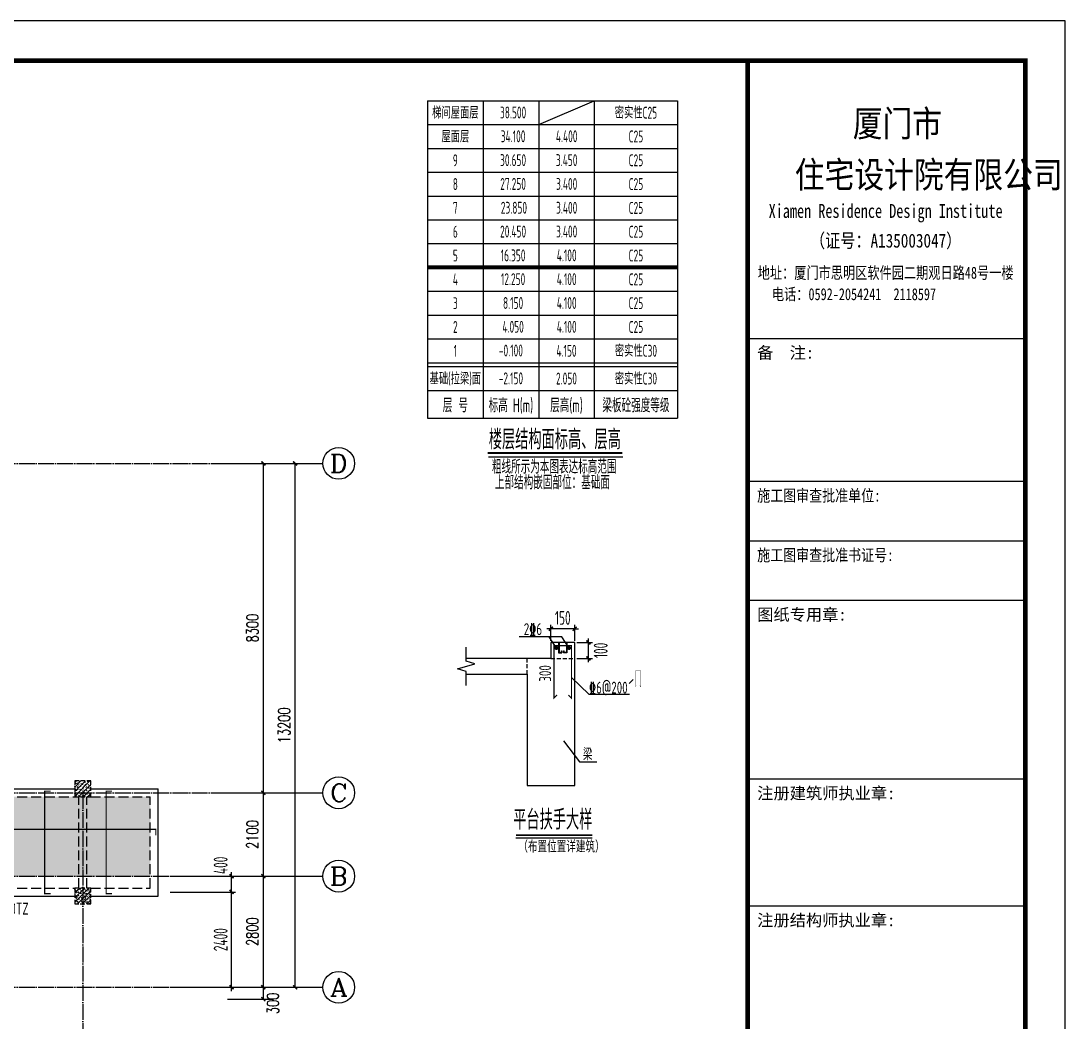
# Model space of a CAD drawing. Extents: x -441005 to 725361, y -182459 to 319313.
# Drawn here: x 202392 to 228700, y 23822 to 49050 of the extents above; entities that cross this region are included whole.
import ezdxf
from ezdxf.enums import TextEntityAlignment as Align

# ---------------------------------------------------------------- set-up
doc = ezdxf.new("R2010")
doc.units = 0
doc.header["$LTSCALE"] = 100
for name, pattern in [('DASHED', [0.75, 0.5, -0.25]), ('DASHEDX2', [1.5, 1, -0.5]), ('DOTE', [2.42, 2, -0.2, 0.02, -0.2]), ('HIDDEN', [7, 5, -2])]:
    doc.linetypes.add(name, pattern=pattern)
doc.layers.get('0').update_dxf_attribs({"linetype": 'CONTINUOUS'})
doc.layers.get('Defpoints').update_dxf_attribs({"linetype": 'CONTINUOUS'})
for name, color, linetype in [('AXIS', 3, 'CONTINUOUS'), ('AXIS_TEXT', 7, 'CONTINUOUS'), ('BEAM', 4, 'DASHED'), ('BEAM_CON', 4, 'CONTINUOUS'), ('B板筋标注', 7, 'CONTINUOUS'), ('B板细部尺寸标注', 9, 'CONTINUOUS'), ('COLU', 7, 'CONTINUOUS'), ('C层高表', 2, 'CONTINUOUS'), ('DIM', 3, 'CONTINUOUS'), ('DOTE', 8, 'DOTE'), ('D大样&索引', 7, 'CONTINUOUS'), ('FSK_FREIN', 2, 'CONTINUOUS'), ('GZ', 2, 'CONTINUOUS'), ('REIN', 1, 'CONTINUOUS'), ('THIN', 7, 'CONTINUOUS'), ('图框', 7, 'CONTINUOUS')]:
    doc.layers.add(name, color=color, linetype=linetype)
doc.styles.add('_TCH_AXIS', font='COMPLEX', dxfattribs={"bigfont": 'GBCBIG'})
doc.styles.add('_TCH_DIM', font='tssdeng.shx', dxfattribs={"width": 0.7, "bigfont": '1.shx'})
doc.styles.add('_TCH_DIM_T3', font='simplex_.ttf', dxfattribs={"width": 0.705882, "bigfont": 'GBCBIG'})
doc.styles.add('COMPLEX', font='COMPLEX')
doc.styles.add('HZ', font='tssdeng.shx', dxfattribs={"width": 0.7, "height": 5, "bigfont": '1.shx'})
doc.styles.add('HZTXT', font='TXT', dxfattribs={"bigfont": 'HZTXT'})
doc.styles.add('TSSD_Dimension', font='tssdeng.shx', dxfattribs={"width": 0.62, "bigfont": '1.shx'})
doc.styles.add('TSSD_Rein', font='Tssdeng.shx', dxfattribs={"width": 0.7, "bigfont": '1.shx'})
doc.styles.add('图框字型一', font='SimSun.ttf')
doc.dimstyles.new('_TCH_ARCH&&100', dxfattribs={"dimtxt": 297.5, "dimasz": 100, "dimexe": 250, "dimexo": 300, "dimgap": 126.25, "dimtad": 1, "dimdec": 0, "dimzin": 0, "dimdsep": 46, "dimtxsty": '_TCH_DIM_T3', "dimblk": 'ARCHTICK', "dimcen": 0.09, "dimclrt": 7, "dimazin": 2, "dimtfac": 1, "dimtdec": 0, "dimtix": 1, "dimtmove": 2, "dimatfit": 3, "dimfxl": 0, "dimtolj": 1, "dimtzin": 0, "dimarcsym": 0})
doc.dimstyles.new('TSSD_100_100', dxfattribs={"dimtxt": 350, "dimasz": 100, "dimexe": 100, "dimexo": 250, "dimgap": 100, "dimtad": 1, "dimdec": 0, "dimzin": 0, "dimdsep": 46, "dimtxsty": 'TSSD_Dimension', "dimblk": 'ARCHTICK', "dimblk1": 'ARCHTICK', "dimblk2": 'ARCHTICK', "dimcen": 0, "dimdle": 100, "dimclrt": 7, "dimadec": 0, "dimazin": 0, "dimtfac": 1, "dimtdec": 0, "dimtix": 1, "dimtmove": 2, "dimatfit": 3, "dimfxl": 0, "dimtolj": 1, "dimtzin": 0, "dimarcsym": 0})
doc.dimstyles.new('TSSD_25_100', dxfattribs={"dimtxt": 350, "dimasz": 100, "dimexe": 100, "dimexo": 50, "dimgap": 100, "dimtad": 1, "dimdec": 0, "dimlfac": 0.25, "dimzin": 0, "dimdsep": 46, "dimtxsty": 'TSSD_Dimension', "dimblk": 'ARCHTICK', "dimcen": 0, "dimdle": 100, "dimclrt": 7, "dimadec": 0, "dimazin": 0, "dimtfac": 1, "dimtdec": 0, "dimtix": 1, "dimtmove": 2, "dimatfit": 3, "dimfxl": 0, "dimtolj": 1, "dimtzin": 0, "dimarcsym": 0})

# ---------------------------------------------------------------- blocks, each defined once
blk = doc.blocks.new('_AXISO')
blk.add_circle((0, 0), 0.5)
at = {"layer": 'AXIS_TEXT', "style": 'COMPLEX', "width": 1.041667}
blk.add_attdef('A', text='', height=0.56, dxfattribs=at).set_placement((-0.25, -0.28), (0.25, -0.28), align=Align.FIT)
blk = doc.blocks.new('_ArchTick')
at = {"color": 0, "linetype": 'ByBlock', "const_width": 0.4}
blk.add_lwpolyline([(-0.5, -0.5), (0.5, 0.5)], dxfattribs=at)
blk = doc.blocks.new('*D181')
at = {"layer": 'AXIS', "color": 0, "lineweight": -2}
for p, q in [((207600, 37900), (209550, 37900)), ((209300, 24700), (209300, 37900)), ((207600, 24700), (209550, 24700))]:
    blk.add_line(p, q, dxfattribs=at)
at = {"layer": 'Defpoints', "color": 0}
for p in [(207300, 37900), (209300, 37900), (207300, 24700)]:
    blk.add_point(p, dxfattribs=at)
at = {"layer": 'AXIS', "color": 0, "lineweight": -2, "xscale": 100, "yscale": 100, "zscale": 100}
for p, rotation in [((209300, 37900), 90), ((209300, 24700), 270)]:
    blk.add_blockref('_ArchTick', p, dxfattribs=dict(at, rotation=rotation))
at = {"layer": 'AXIS', "color": 7, "insert": (209025, 31300), "char_height": 297.5, "attachment_point": 5, "rotation": 90, "style": '_TCH_DIM_T3'}
blk.add_mtext('\\A1;13200', dxfattribs=at)
blk = doc.blocks.new('*D182')
at = {"layer": 'AXIS', "color": 0, "lineweight": -2}
for p, q in [((207600, 27500), (208750, 27500)), ((208500, 24700), (208500, 27500)), ((207600, 24700), (208750, 24700))]:
    blk.add_line(p, q, dxfattribs=at)
at = {"layer": 'Defpoints', "color": 0}
for p in [(207300, 27500), (208500, 27500), (207300, 24700)]:
    blk.add_point(p, dxfattribs=at)
at = {"layer": 'AXIS', "color": 0, "lineweight": -2, "xscale": 100, "yscale": 100, "zscale": 100}
for p, rotation in [((208500, 27500), 90), ((208500, 24700), 270)]:
    blk.add_blockref('_ArchTick', p, dxfattribs=dict(at, rotation=rotation))
at = {"layer": 'AXIS', "color": 7, "insert": (208225, 26100), "char_height": 297.5, "attachment_point": 5, "rotation": 90, "style": '_TCH_DIM_T3'}
blk.add_mtext('\\A1;2800', dxfattribs=at)
blk = doc.blocks.new('*D183')
at = {"layer": 'AXIS', "color": 0, "lineweight": -2}
for p, q in [((207600, 29600), (208750, 29600)), ((208500, 27500), (208500, 29600)), ((207600, 27500), (208750, 27500))]:
    blk.add_line(p, q, dxfattribs=at)
at = {"layer": 'Defpoints', "color": 0}
for p in [(207300, 29600), (208500, 29600), (207300, 27500)]:
    blk.add_point(p, dxfattribs=at)
at = {"layer": 'AXIS', "color": 0, "lineweight": -2, "xscale": 100, "yscale": 100, "zscale": 100}
for p, rotation in [((208500, 29600), 90), ((208500, 27500), 270)]:
    blk.add_blockref('_ArchTick', p, dxfattribs=dict(at, rotation=rotation))
at = {"layer": 'AXIS', "color": 7, "insert": (208225, 28550), "char_height": 297.5, "attachment_point": 5, "rotation": 90, "style": '_TCH_DIM_T3'}
blk.add_mtext('\\A1;2100', dxfattribs=at)
blk = doc.blocks.new('*D184')
at = {"layer": 'AXIS', "color": 0, "lineweight": -2}
for p, q in [((207600, 37900), (208750, 37900)), ((208500, 29600), (208500, 37900)), ((207600, 29600), (208750, 29600))]:
    blk.add_line(p, q, dxfattribs=at)
at = {"layer": 'Defpoints', "color": 0}
for p in [(207300, 37900), (208500, 37900), (207300, 29600)]:
    blk.add_point(p, dxfattribs=at)
at = {"layer": 'AXIS', "color": 0, "lineweight": -2, "xscale": 100, "yscale": 100, "zscale": 100}
for p, rotation in [((208500, 37900), 90), ((208500, 29600), 270)]:
    blk.add_blockref('_ArchTick', p, dxfattribs=dict(at, rotation=rotation))
at = {"layer": 'AXIS', "color": 7, "insert": (208225, 33750), "char_height": 297.5, "attachment_point": 5, "rotation": 90, "style": '_TCH_DIM_T3'}
blk.add_mtext('\\A1;8300', dxfattribs=at)
blk = doc.blocks.new('*D192')
at = {"layer": 'B板细部尺寸标注', "color": 0, "lineweight": -2}
for p, q in [((206150, 27500), (207800, 27500)), ((207700, 27000), (207700, 27600)), ((206150, 27100), (207800, 27100))]:
    blk.add_line(p, q, dxfattribs=at)
at = {"layer": 'Defpoints', "color": 0}
for p in [(205900, 27500), (207700, 27500), (205900, 27100)]:
    blk.add_point(p, dxfattribs=at)
at = {"layer": 'B板细部尺寸标注', "color": 0, "lineweight": -2, "xscale": 100, "yscale": 100, "zscale": 100}
for p, rotation in [((207700, 27500), 90), ((207700, 27100), 270)]:
    blk.add_blockref('_ArchTick', p, dxfattribs=dict(at, rotation=rotation))
at = {"layer": 'B板细部尺寸标注', "color": 7, "insert": (207425, 27772), "char_height": 350, "attachment_point": 5, "rotation": 90, "style": 'TSSD_Dimension'}
blk.add_mtext('\\A1;400', dxfattribs=at)
blk = doc.blocks.new('*D193')
at = {"layer": 'B板细部尺寸标注', "color": 0, "lineweight": -2}
for p, q in [((206150, 27100), (207800, 27100)), ((207700, 24600), (207700, 27200)), ((206150, 24700), (207800, 24700))]:
    blk.add_line(p, q, dxfattribs=at)
at = {"layer": 'Defpoints', "color": 0}
for p in [(205900, 27100), (207700, 27100), (205900, 24700)]:
    blk.add_point(p, dxfattribs=at)
at = {"layer": 'B板细部尺寸标注', "color": 0, "lineweight": -2, "xscale": 100, "yscale": 100, "zscale": 100}
for p, rotation in [((207700, 27100), 90), ((207700, 24700), 270)]:
    blk.add_blockref('_ArchTick', p, dxfattribs=dict(at, rotation=rotation))
at = {"layer": 'B板细部尺寸标注', "color": 7, "insert": (207425, 25900), "char_height": 350, "attachment_point": 5, "rotation": 90, "style": 'TSSD_Dimension'}
blk.add_mtext('\\A1;2400', dxfattribs=at)
blk = doc.blocks.new('梁板层高表')
at = {"layer": 'C层高表', "color": 7}
for p, q in [((0, 8000), (0, 0)), ((0, 8000), (6300, 8000)), ((1400, 8000), (1400, 0)), ((2800, 8000), (2800, 0)), ((2800, 7400), (4200, 8000)), ((4200, 8000), (4200, 0)), ((6300, 8000), (6300, 0)), ((6300, 8000), (6300, 0)), ((0, 7400), (6300, 7400)), ((0, 7400), (6300, 7400)), ((0, 6800), (6300, 6800)), ((0, 6200), (6300, 6200)), ((0, 5600), (6300, 5600)), ((0, 5000), (6300, 5000)), ((0, 4400), (6300, 4400)), ((0, 3800), (6300, 3800)), ((0, 3200), (6300, 3200)), ((0, 2600), (6300, 2600)), ((0, 2000), (6300, 2000)), ((0, 1400), (6300, 1400)), ((0, 1300), (6300, 1300)), ((0, 700), (6300, 700)), ((0, 0), (6300, 0)), ((1532, -976), (4920, -976))]:
    blk.add_line(p, q, dxfattribs=at)
at = {"layer": 'C层高表', "color": 7, "const_width": 50}
blk.add_lwpolyline([(1517, -878), (4905, -878)], dxfattribs=at)
at = {"layer": 'C层高表', "color": 7, "style": 'HZ'}
for s, height, width, p in [('梯间屋面层', 300, 0.6, (700, 7550)), ('屋面层', 300, 0.6, (700, 6950)), ('9', 300, 0.6, (700, 6350)), ('8', 300, 0.6, (700, 5750)), ('7', 300, 0.6, (700, 5150)), ('6', 300, 0.6, (700, 4550)), ('5', 300, 0.6, (700, 3950)), ('4', 300, 0.6, (700, 3350)), ('3', 300, 0.6, (700, 2750)), ('2', 300, 0.6, (700, 2150)), ('1', 300, 0.6, (700, 1550)), ('基础(拉梁)面', 300, 0.6, (700, 850)), ('标高 H(m)', 350, 0.6, (2100, 150)), ('层高(m)', 350, 0.6, (3500, 150)), ('梁板砼强度等级', 350, 0.6, (5250, 150)), ('层 号', 350, 0.7, (700, 150)), ('楼层结构面标高、层高', 500, 0.7, (3206, -785)), ('粗线所示为本图表达标高范围', 350, 0.6, (3191, -1397)), ('上部结构嵌固部位：基础面', 350, 0.6, (3146, -1790))]:
    blk.add_text(s, height=height, dxfattribs=dict(at, width=width)).set_placement(p, align=Align.CENTER)
at = {"layer": 'C层高表', "color": 2, "style": 'HZ', "width": 0.6}
for s, p in [('38.500', (2155, 7554)), ('34.100', (2155, 6954)), ('4.400', (3505, 6954)), ('30.650', (2155, 6354)), ('3.450', (3505, 6354)), ('27.250', (2155, 5754)), ('3.400', (3505, 5754)), ('23.850', (2176, 5154)), ('3.400', (3505, 5154)), ('20.450', (2155, 4554)), ('3.400', (3505, 4554)), ('4.100', (3505, 3954)), ('4.100', (3505, 3354)), ('4.100', (3505, 2754)), ('4.100', (3505, 2154)), ('2.050', (3500, 850))]:
    blk.add_text(s, height=300, dxfattribs=at).set_placement(p, align=Align.CENTER)
at = {"layer": 'C层高表', "color": 6, "style": 'HZ', "width": 0.6}
for s, p in [('密实性C25', (5250, 7550)), ('密实性C30', (5250, 1550)), ('密实性C30', (5250, 850))]:
    blk.add_text(s, height=300, dxfattribs=at).set_placement(p, align=Align.CENTER)
at = {"layer": 'C层高表', "color": 4, "style": 'HZ', "width": 0.6}
for p in [(5250, 6950), (5250, 6350), (5250, 5750), (5250, 5150), (5250, 4550), (5250, 3950), (5250, 3350), (5250, 2750), (5250, 2150)]:
    blk.add_text('C25', height=300, dxfattribs=at).set_placement(p, align=Align.CENTER)
at = {"layer": 'C层高表', "style": 'HZ', "width": 0.6}
for s, p in [('16.350', (2155, 3954)), ('12.250', (2155, 3354)), ('8.150', (2155, 2754)), ('4.050', (2155, 2154)), ('-0.100', (2100, 1556)), ('4.150', (3500, 1550)), ('-2.150', (2100, 856))]:
    blk.add_text(s, height=300, dxfattribs=at).set_placement(p, align=Align.CENTER)
blk = doc.blocks.new('A2+1_2')
at = {"layer": '图框'}
for p, q in [((81100, 34000), (88100, 34000)), ((81100, 30400), (88100, 30400)), ((81100, 28900), (88100, 28900)), ((81100, 27400), (88100, 27400)), ((81100, 22900), (88100, 22900)), ((81100, 19700), (88100, 19700))]:
    blk.add_line(p, q, dxfattribs=at)
blk.add_lwpolyline([(0, 0), (89100, 0), (89100, 42000), (0, 42000)], close=True, dxfattribs=at)
at = {"layer": '图框', "const_width": 120}
blk.add_lwpolyline([(2500, 1000), (88100, 1000), (88100, 41000), (2500, 41000)], close=True, dxfattribs=at)
blk.add_lwpolyline([(81100, 41000), (81100, 1000)], dxfattribs=at)
at = {"layer": '图框'}
for s, height, style, p in [('厦门市', 750, 'HZTXT', (83750, 39013)), ('住宅设计院有限公司', 750, 'HZTXT', (82290, 37723)), ('备  注:', 300, '图框字型一', (81342, 33490)), ('图纸专用章:', 300, '图框字型一', (81342, 26890)), ('注册建筑师执业章:', 300, '图框字型一', (81342, 22390)), ('注册结构师执业章:', 300, '图框字型一', (81342, 19190))]:
    blk.add_text(s, height=height, dxfattribs=dict(at, style=style)).set_placement(p)
at = {"layer": '图框', "style": '图框字型一'}
for s, height, width, p in [('Xiamen Residence Design Institute', 350, 0.75, (84578, 37036)), ('（证号：A135003047）', 350, 0.8, (84578, 36288)), ('地址：厦门市思明区软件园二期观日路48号一楼', 300, 0.75, (84578, 35504)), ('电话：0592-2054241  2118597', 300, 0.75, (83781, 34964))]:
    blk.add_text(s, height=height, dxfattribs=dict(at, width=width)).set_placement(p, align=Align.CENTER)
at = {"layer": '图框', "style": '图框字型一', "width": 0.8}
for s, p in [('施工图审查批准单位:', (81342, 29890)), ('施工图审查批准书证号:', (81342, 28390))]:
    blk.add_text(s, height=300, dxfattribs=at).set_placement(p)
blk = doc.blocks.new('*D1766')
at = {"layer": 'Defpoints', "color": 0}
for p in [(1639, 4855), (1984, 4855), (1639, 4455)]:
    blk.add_point(p, dxfattribs=at)
at = {"layer": 'DIM', "color": 0, "lineweight": -2}
for p, q in [((1689, 4855), (2084, 4855)), ((1984, 4355), (1984, 4955)), ((1689, 4455), (2084, 4455))]:
    blk.add_line(p, q, dxfattribs=at)
at = {"layer": 'DIM', "color": 0, "lineweight": -2, "xscale": 100, "yscale": 100, "zscale": 100}
for p, rotation in [((1984, 4855), 90), ((1984, 4455), 270)]:
    blk.add_blockref('_ArchTick', p, dxfattribs=dict(at, rotation=rotation))
at = {"layer": 'DIM', "color": 7, "insert": (2294, 4655), "char_height": 350, "attachment_point": 5, "rotation": 90, "style": 'TSSD_Dimension'}
blk.add_mtext('\\A1;100', dxfattribs=at)
blk = doc.blocks.new('*D1767')
at = {"layer": 'Defpoints', "color": 0}
for p in [(1039, 5200), (1039, 4848), (1639, 4848)]:
    blk.add_point(p, dxfattribs=at)
at = {"layer": 'DIM', "color": 0, "lineweight": -2}
for p, q in [((1039, 4898), (1039, 5300)), ((1639, 4898), (1639, 5300)), ((1039, 5200), (939, 5200)), ((1639, 5200), (1039, 5200)), ((1639, 5200), (1739, 5200))]:
    blk.add_line(p, q, dxfattribs=at)
at = {"layer": 'DIM', "color": 0, "lineweight": -2, "xscale": 100, "yscale": 100, "zscale": 100}
blk.add_blockref('_ArchTick', (1039, 5200), dxfattribs=at)
at = {"layer": 'DIM', "color": 0, "lineweight": -2, "xscale": 100, "yscale": 100, "zscale": 100, "rotation": 180}
blk.add_blockref('_ArchTick', (1639, 5200), dxfattribs=at)
at = {"layer": 'DIM', "color": 7, "insert": (1339, 5475), "char_height": 350, "attachment_point": 5, "style": 'TSSD_Dimension'}
blk.add_mtext('\\A1;150', dxfattribs=at)
blk = doc.blocks.new('A$C44BA3BDF')
at = {"layer": 'D大样&索引', "color": 6}
for p, q in [((-105, 0), (-105, -263)), ((-90, 0), (-90, -248)), ((-90, -248), (-35, -248)), ((-35, -248), (-35, -211)), ((-35, -211), (-20, -211)), ((-20, -263), (-20, -211)), ((20, -263), (20, -211)), ((20, -211), (35, -211)), ((35, -248), (35, -211)), ((90, -248), (35, -248)), ((90, 0), (90, -248)), ((105, 0), (105, -263)), ((-105, -263), (-20, -263)), ((105, -263), (20, -263))]:
    blk.add_line(p, q, dxfattribs=at)
at = {"layer": 'D大样&索引', "color": 6, "const_width": 30}
for points in [[(-131, 0), (-131, 0), (131, 0), (131, 0)], [(75, 0), (-125, 0)]]:
    blk.add_lwpolyline(points, dxfattribs=at)
blk = doc.blocks.new('*D1910')
at = {"layer": 'AXIS', "color": 0, "lineweight": -2}
for p, q in [((207600, 24700), (208750, 24700)), ((208500, 24400), (208500, 24700)), ((207600, 24400), (208750, 24400))]:
    blk.add_line(p, q, dxfattribs=at)
at = {"layer": 'Defpoints', "color": 0}
for p in [(207300, 24700), (208500, 24700), (207300, 24400)]:
    blk.add_point(p, dxfattribs=at)
at = {"layer": 'AXIS', "color": 0, "lineweight": -2, "xscale": 100, "yscale": 100, "zscale": 100}
for p, rotation in [((208500, 24700), 90), ((208500, 24400), 270)]:
    blk.add_blockref('_ArchTick', p, dxfattribs=dict(at, rotation=rotation))
at = {"layer": 'AXIS', "color": 7, "insert": (208742, 24295), "char_height": 297.5, "attachment_point": 5, "rotation": 90, "style": '_TCH_DIM_T3'}
blk.add_mtext('\\A1;300', dxfattribs=at)
blk = doc.blocks.new('A$C49E73957')
at = {"layer": 'D大样&索引'}
for p, q in [((1311.6, 4997.2), (240.1, 4997.2)), ((1179, 4714.9), (992.2, 4997.2)), ((1039.1, 4854.5), (1039.1, 4854.5)), ((1039.1, 4854.5), (1039.1, 4454.5)), ((1639.1, 4854.5), (1039.1, 4854.5)), ((1498.4, 4714.9), (1311.6, 4997.2)), ((1639.1, 1254.5), (1639.1, 4854.5)), ((1039.1, 4454.5), (-1097.2, 4454.5)), ((-1097.2, 4054.5), (439.1, 4054.5)), ((439.1, 4054.5), (439.1, 1254.5)), ((1996.8, 3551.2), (1559.1, 3969.4)), ((3013.4, 3824), (3113.9, 3924.6)), ((1996.8, 3551.2), (3023.4, 3551.2)), ((1356.1, 2378.5), (1761.6, 1846)), ((1761.6, 1846), (2192.9, 1846)), ((439.1, 1254.5), (1639.1, 1254.5))]:
    blk.add_line(p, q, dxfattribs=at)
at = {"layer": 'D大样&索引', "linetype": 'DASHEDX2'}
for p, q in [((439.1, 4054.5), (439.1, 4454.5)), ((1039.1, 4454.5), (1039.1, 4454.5)), ((1039.1, 4454.5), (1039.1, 4454.5)), ((1039.1, 4454.5), (1639.1, 4454.5))]:
    blk.add_line(p, q, dxfattribs=at)
at = {"layer": 'D大样&索引', "const_width": 40}
blk.add_lwpolyline([(157.1, 0), (2082.3, 0)], dxfattribs=at)
at = {"layer": 'D大样&索引'}
blk.add_lwpolyline([(157.1, -70.1), (2082.3, -70.1)], dxfattribs=at)
at = {"layer": 'REIN'}
for points, const_width in [([(1194.8, 3530.2), (1119.1, 3454.5), (1119.1, 4774.5), (1559.1, 4774.5), (1559.1, 3454.5), (1483.5, 3530.2)], 30), ([(3192.9, 3768.9), (3170.2, 3746.2), (3170.2, 4142.2), (3302.2, 4142.2), (3302.2, 3746.2), (3279.5, 3768.9)], 9)]:
    blk.add_lwpolyline(points, dxfattribs=dict(at, const_width=const_width))
at = {"layer": 'REIN', "const_width": 50}
for points in [[(1154, 4714.9, 1), (1204, 4714.9, 1)], [(1473.4, 4714.9, 1), (1523.4, 4714.9, 1)]]:
    blk.add_lwpolyline(points, format="xyb", close=True, dxfattribs=at)
at = {"layer": 'THIN'}
blk.add_lwpolyline([(-1097.2, 3774.5), (-1097.2, 4124.5), (-1317.2, 4194.5), (-877.2, 4314.5), (-1097.2, 4384.5), (-1097.2, 4734.5)], dxfattribs=at)
at = {"layer": 'D大样&索引'}
blk.add_blockref('A$C44BA3BDF', (1339.1, 4854.5), dxfattribs=at)
at = {"layer": 'D大样&索引', "style": 'TSSD_Rein', "width": 0.7}
for s, height, p in [('2%%1326', 300, (356.8, 5041.2)), ('%%1326@200', 300, (1998.8, 3566.8)), ('梁', 300, (1846.6, 1888.2)), ('平台扶手大样', 500, (89.4, 139.8)), ('（布置位置详建筑）', 300, (219.2, -437.2))]:
    blk.add_text(s, height=height, dxfattribs=at).set_placement(p)
blk.add_text('300', height=300, rotation=90, dxfattribs=at).set_placement((1043.5, 3867.4))
at = {"layer": 'DIM'}
dim = blk.add_linear_dim(base=(1039.1, 5200.3), p1=(1639.1, 4847.6), p2=(1039.1, 4847.6), dimstyle='TSSD_25_100', dxfattribs=at)
dim.commit()
dim.dimension.update_dxf_attribs({"geometry": '*D1767', "text_midpoint": (1339.1, 5475.3)})
dim = blk.add_linear_dim(base=(1983.8, 4854.5), p1=(1639.1, 4454.5), p2=(1639.1, 4854.5), angle=90, dimstyle='TSSD_25_100', dxfattribs=at)
dim.commit()
dim.dimension.update_dxf_attribs({"geometry": '*D1766', "text_midpoint": (2294.2, 4654.5), "dimtype": 128})

msp = doc.modelspace()

# ---------------------------------------------------------------- hatches: boundary and pattern name
at = {"layer": 'B板筋标注'}
h = msp.add_hatch(dxfattribs=at)
h.set_pattern_fill('CROSS', color=6, scale=50, style=0)
h.set_pattern_definition([(0, (150000, 141000), (317.5, 317.5), [158.75, -476.25]), (90, (150079.38, 140920.62), (-317.5, 317.5), [158.75, -476.25])])
h.paths.add_polyline_path([(150300, 27700), (190650, 27700), (190650, 27500), (205650, 27500), (205650, 29500), (197750, 29500), (197750, 29800), (190950, 29800), (190950, 29500), (150300, 29500)])
at = {"layer": 'COLU'}
h = msp.add_hatch(dxfattribs=at)
h.set_pattern_fill('ARMOREDW', color=251, scale=10, style=0)
h.set_pattern_definition([(50, (0, 0), (71.726018, -6.275213), [7.5, -82.5]), (355, (0, 0), (-13.875133, 75.219213), [6, -66]), (100.4514, (5.98, -0.52), (57.850938, 68.943954), [6.37402, -70.11421]), (46.1842, (0, 20), (106.724105, -16.5519), [11.25, -123.75]), (96.6356, (8.89, 18.62), (93.46627, 97.411787), [9.56103, -105.1713]), (351.1842, (0, 20), (93.466195, 97.41186), [9, -99]), (21, (10, 15), (59.690705, -40.261889), [7.5, -82.5]), (326, (10, 15), (24.331533, 72.515005), [6, -66]), (71.4514, (14.974, 11.645), (84.022263, 32.25305), [6.37402, -70.11421]), (45, (0, 0), (-56.568542, 56.568542), [])])
h.paths.add_polyline_path([(203750, 29500), (204150, 29500), (204150, 29900), (203750, 29900)])
h = msp.add_hatch(dxfattribs=at)
h.set_pattern_fill('ARMOREDW', color=251, scale=10, style=0)
h.set_pattern_definition([(50, (0, -300), (71.726018, -6.275213), [7.5, -82.5]), (355, (0, -300), (-13.875133, 75.219213), [6, -66]), (100.4514, (5.98, -300.52), (57.850938, 68.943954), [6.37402, -70.11421]), (46.1842, (0, -280), (106.724105, -16.5519), [11.25, -123.75]), (96.6356, (8.89, -281.38), (93.46627, 97.411787), [9.56103, -105.1713]), (351.1842, (0, -280), (93.466195, 97.41186), [9, -99]), (21, (10, -285), (59.690705, -40.261889), [7.5, -82.5]), (326, (10, -285), (24.331533, 72.515005), [6, -66]), (71.4514, (14.974, -288.355), (84.022263, 32.25305), [6.37402, -70.11421]), (45, (0, -300), (-56.568542, 56.568542), [])])
h.paths.add_polyline_path([(203750, 26800), (204150, 26800), (204150, 27200), (203750, 27200)])

# ---------------------------------------------------------------- linework, layer by layer
at = {"layer": 'AXIS'}
for p, q in [((207300, 37900), (210000, 37900)), ((207300, 29600), (210000, 29600)), ((207300, 27500), (210000, 27500)), ((207300, 24700), (210000, 24700))]:
    msp.add_line(p, q, dxfattribs=at)
at = {"layer": 'BEAM', "linetype": 'HIDDEN', "ltscale": 0.5}
for p, q in [((201950, 29500), (203750, 29500)), ((203850, 27200), (203850, 29500)), ((204050, 27200), (204050, 29500)), ((204150, 29500), (205650, 29500)), ((205650, 27200), (205650, 29500)), ((201950, 27200), (203750, 27200)), ((204150, 27200), (205650, 27200))]:
    msp.add_line(p, q, dxfattribs=at)
at = {"layer": 'BEAM_CON'}
for p, q in [((201950, 29700), (203750, 29700)), ((204150, 29700), (205850, 29700)), ((205850, 27000), (205850, 29700)), ((201950, 27000), (203750, 27000)), ((204150, 27000), (205850, 27000))]:
    msp.add_line(p, q, dxfattribs=at)
at = {"layer": 'COLU', "linetype": 'DASHEDX2'}
for points in [[(203750, 29500), (204150, 29500), (204150, 29900), (203750, 29900)], [(203750, 26800), (204150, 26800), (204150, 27200), (203750, 27200)]]:
    msp.add_lwpolyline(points, close=True, dxfattribs=at)
at = {"layer": 'C层高表', "color": 6, "const_width": 100}
msp.add_lwpolyline([(212637.5, 42837.5), (218937.5, 42837.5)], dxfattribs=at)
at = {"layer": 'DOTE', "ltscale": 2}
for p, q in [((149100, 37900), (207300, 37900)), ((149100, 29600), (207300, 29600)), ((203950, 29600), (203950, 23400)), ((149100, 27500), (207300, 27500)), ((149100, 24700), (207300, 24700))]:
    msp.add_line(p, q, dxfattribs=at)
at = {"layer": 'FSK_FREIN', "const_width": 30}
for points in [[(203139.7, 27060), (202989.7, 27060), (202989.7, 29640), (203139.7, 29640)], [(204689.7, 27060), (204539.7, 27060), (204539.7, 29640), (204689.7, 29640)], [(201150, 28530.3), (201150, 28680.3), (205790, 28680.3), (205790, 28530.3)]]:
    msp.add_lwpolyline(points, dxfattribs=at)

# ---------------------------------------------------------------- block references
msp.add_blockref('A2+1_2', (139600, 7050))
at = {"layer": 'AXIS'}
ref = msp.add_blockref('_AXISO', (210400, 37900), dxfattribs=dict(at, xscale=800, yscale=800, zscale=800))
ref.add_attrib('A', 'D', dxfattribs={"layer": 'AXIS_TEXT', "height": 452.5, "style": '_TCH_AXIS', "width": 1.235294}).set_placement((210173.7, 37673.7), (210626.3, 37673.7), align=Align.FIT)
ref = msp.add_blockref('_AXISO', (210400, 29600), dxfattribs=dict(at, xscale=800, yscale=800, zscale=800))
ref.add_attrib('A', 'C', dxfattribs={"layer": 'AXIS_TEXT', "height": 452.5, "style": '_TCH_AXIS', "width": 1.4}).set_placement((210173.7, 29373.7), (210626.3, 29373.7), align=Align.FIT)
ref = msp.add_blockref('_AXISO', (210400, 27500), dxfattribs=dict(at, xscale=800, yscale=800, zscale=800))
ref.add_attrib('A', 'B', dxfattribs={"layer": 'AXIS_TEXT', "height": 452.5, "style": '_TCH_AXIS', "width": 1.235294}).set_placement((210173.7, 27273.7), (210626.3, 27273.7), align=Align.FIT)
ref = msp.add_blockref('_AXISO', (210400, 24700), dxfattribs=dict(at, xscale=800, yscale=800, zscale=800))
ref.add_attrib('A', 'A', dxfattribs={"layer": 'AXIS_TEXT', "height": 452.5, "style": '_TCH_AXIS', "width": 1.166667}).set_placement((210173.7, 24473.7), (210626.3, 24473.7), align=Align.FIT)
at = {"layer": 'C层高表'}
msp.add_blockref('梁板层高表', (212637.5, 39037.5), dxfattribs=at)
at = {"layer": 'D大样&索引'}
msp.add_blockref('A$C49E73957', (214705.4, 28533.1), dxfattribs=at)

# ---------------------------------------------------------------- texts
at = {"layer": 'GZ', "color": 2, "style": '_TCH_DIM', "width": 0.705882}
msp.add_text('DTZ', height=300, dxfattribs=at).set_placement((202094.5, 26531.5))

# ---------------------------------------------------------------- dimensions: what is measured, and where the dimension line sits
at = {"layer": 'AXIS'}
for p1, p2, distance, picture, middle in [((207300, 24700), (207300, 37900), -2000, '*D181', (209025, 31300)), ((207300, 29600), (207300, 37900), -1200, '*D184', (208225, 33750)), ((207300, 27500), (207300, 29600), -1200, '*D183', (208225, 28550)), ((207300, 24700), (207300, 27500), -1200, '*D182', (208225, 26100))]:
    dim = msp.add_aligned_dim(p1=p1, p2=p2, distance=distance, dimstyle='_TCH_ARCH&&100', dxfattribs=at)
    dim.commit()
    dim.dimension.update_dxf_attribs({"geometry": picture, "text_midpoint": middle})
dim = msp.add_linear_dim(base=(208500, 24700), p1=(207300, 24400), p2=(207300, 24700), angle=90, dimstyle='_TCH_ARCH&&100', dxfattribs=at)
dim.commit()
dim.dimension.update_dxf_attribs({"geometry": '*D1910', "text_midpoint": (208742.2, 24294.9), "dimtype": 161})
at = {"layer": 'B板细部尺寸标注'}
dim = msp.add_linear_dim(base=(207700, 27500), p1=(205900, 27100), p2=(205900, 27500), angle=90, dimstyle='TSSD_100_100', dxfattribs=at)
dim.commit()
dim.dimension.update_dxf_attribs({"geometry": '*D192', "text_midpoint": (207425, 27772), "dimtype": 161})
dim = msp.add_aligned_dim(p1=(205900, 24700), p2=(205900, 27100), distance=-1800, dimstyle='TSSD_100_100', dxfattribs=at)
dim.commit()
dim.dimension.update_dxf_attribs({"geometry": '*D193', "text_midpoint": (207425, 25900)})

doc.saveas('drawing.dxf')
